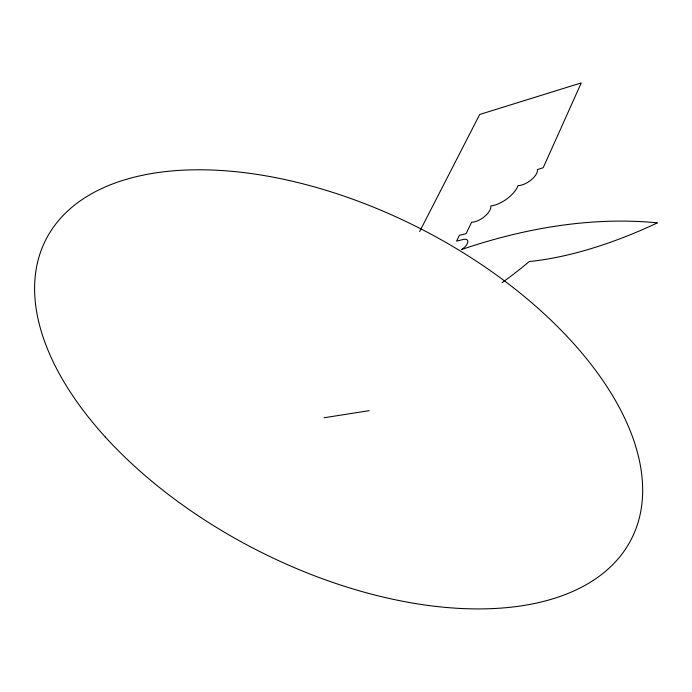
<?xml version="1.0" encoding="UTF-8"?>
<svg xmlns="http://www.w3.org/2000/svg" width="692" height="692" viewBox="0 0 692 692"><rect width="100%" height="100%" fill="white"/><g stroke="black" fill="none" stroke-linecap="round" stroke-linejoin="round"><path stroke-width="1.04" d="M419.629 231.56L479.686 114.474L581.254 82.91L543.211 167.724L537.416 169.575A13.788 6.323 -34.5 0 1 531.248 179.859A13.788 6.323 -34.5 0 1 518.023 185.612A21.08 9.671 -35.1 0 1 490.836 205.948A13.754 6.358 -35.8 0 1 484.659 216.423A13.754 6.358 -35.8 0 1 471.598 222.227L466.097 233.671L459.367 235.332L456.564 241.11L463.311 239.467A8.624 4.074 -36.5 0 1 467.801 242.209A8.624 4.074 -36.5 0 1 461.46 249.578A642.15 399.829 -49.1 0 1 657.4 222.867A263.237 117.277 -31.6 0 1 529.259 261.55A193.284 86.734 -36.2 0 1 502.072 282.639M324.115 417.752L369.234 410.65M105.322 437.024A328.821 180.335 27.1 0 0 623.968 551.334A328.821 180.335 27.1 0 0 286.376 179.885A328.821 180.335 27.1 0 0 105.322 437.024"/></g></svg>
